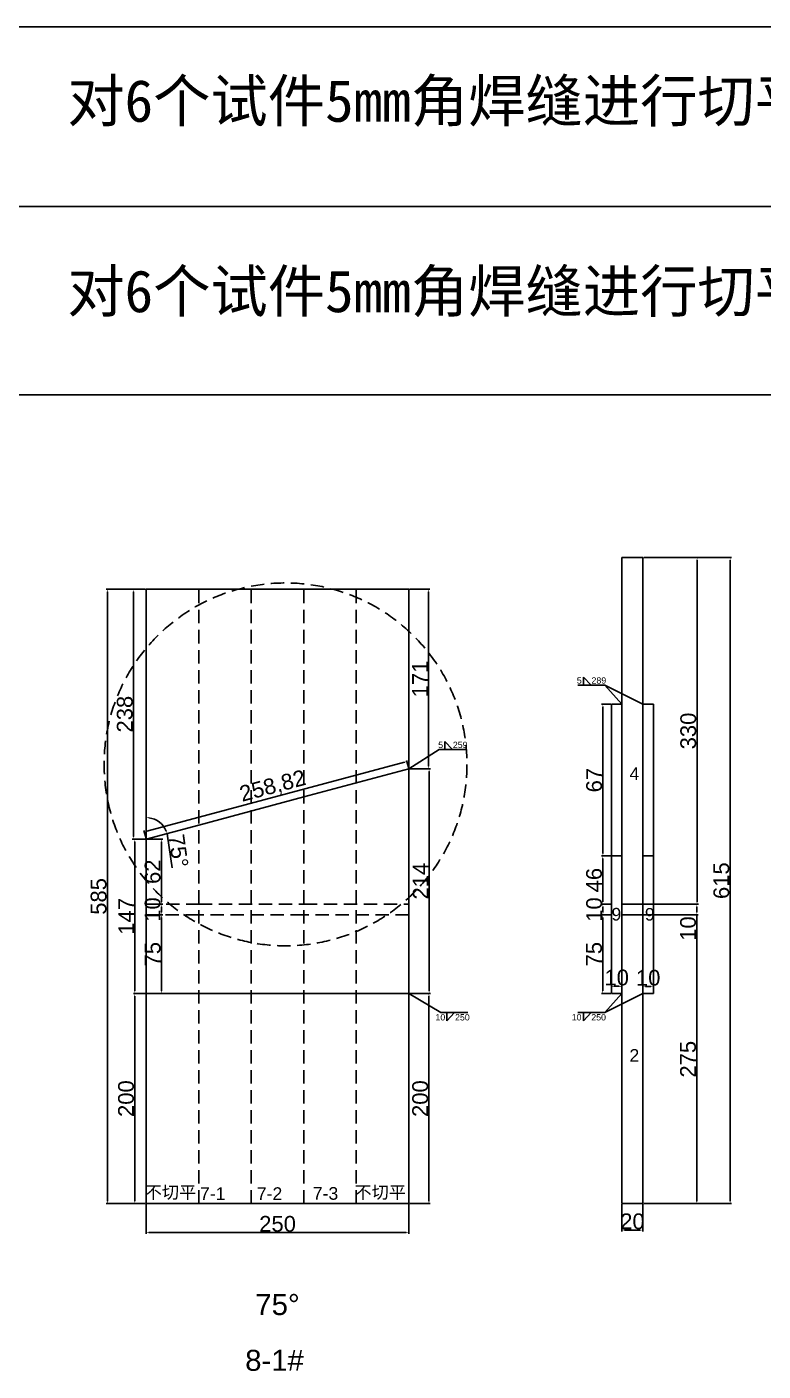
# Model space of a CAD drawing. Header units: millimetres. Extents: x 9380 to 24185, y -971 to 4358.
# Drawn here: x 16244 to 16945, y 1717 to 2997 of the extents above; entities that cross this region are included whole.
import ezdxf

# ---------------------------------------------------------------- set-up
doc = ezdxf.new("R2010")
doc.units = ezdxf.units.MM
doc.linetypes.add('DASHED', pattern=[19.05, 12.7, -6.35])
for name, color, linetype in [('切平处', 3, 'DASHED'), ('尺寸标注', 6, 'Continuous'), ('标号', 4, 'Continuous')]:
    doc.layers.add(name, color=color, linetype=linetype)
doc.styles.get("Standard").update_dxf_attribs({"font": 'arial.ttf'})
doc.dimstyles.new('ISO-25-JHF', dxfattribs={"dimtxt": 15, "dimasz": 2.5, "dimexe": 1.25, "dimexo": 0.625, "dimtad": 1, "dimtxsty": 'Standard', "dimcen": 2.5, "dimadec": 0, "dimazin": 0, "dimtfac": 1, "dimtmove": 0, "dimatfit": 3, "dimfxl": 1, "dimarcsym": 0})

# ---------------------------------------------------------------- blocks, each defined once
blk = doc.blocks.new('*D1386')
at = {"layer": 'Defpoints', "color": 0, "transparency": 16777216}
for p in [(16358.1, 1876.9), (16608.1, 1876.9), (16608.1, 1849.3)]:
    blk.add_point(p, dxfattribs=at)
at = {"layer": '尺寸标注', "color": 0, "lineweight": -2, "transparency": 16777216}
for p, q in [((16358.1, 1876.3), (16358.1, 1848.1)), ((16608.1, 1876.3), (16608.1, 1848.1)), ((16360.6, 1849.3), (16605.6, 1849.3))]:
    blk.add_line(p, q, dxfattribs=at)
at = {"layer": '尺寸标注', "color": 0, "transparency": 16777216}
for points in [[(16360.6, 1849.8), (16360.6, 1848.9), (16358.1, 1849.3)], [(16605.6, 1849.8), (16605.6, 1848.9), (16608.1, 1849.3)]]:
    blk.add_solid(points, dxfattribs=at)
at = {"layer": '尺寸标注', "color": 0, "transparency": 16777216, "insert": (16483.1, 1857.6), "char_height": 15, "attachment_point": 5}
blk.add_mtext('250', dxfattribs=at)
blk = doc.blocks.new('*D1387')
at = {"layer": 'Defpoints', "color": 0, "transparency": 16777216}
for p in [(16358.1, 2223.9), (16347.2, 2076.9), (16358.1, 2076.9)]:
    blk.add_point(p, dxfattribs=at)
at = {"layer": '尺寸标注', "color": 0, "lineweight": -2, "transparency": 16777216}
for p, q in [((16357.4, 2223.9), (16346, 2223.9)), ((16347.2, 2221.4), (16347.2, 2079.4)), ((16357.4, 2076.9), (16346, 2076.9))]:
    blk.add_line(p, q, dxfattribs=at)
at = {"layer": '尺寸标注', "color": 0, "transparency": 16777216}
for points in [[(16346.8, 2221.4), (16347.6, 2221.4), (16347.2, 2223.9)], [(16346.8, 2079.4), (16347.6, 2079.4), (16347.2, 2076.9)]]:
    blk.add_solid(points, dxfattribs=at)
at = {"layer": '尺寸标注', "color": 0, "transparency": 16777216, "insert": (16339.1, 2150.4), "char_height": 15, "attachment_point": 5, "rotation": 90}
blk.add_mtext('147', dxfattribs=at)
blk = doc.blocks.new('*D1358')
at = {"layer": 'Defpoints', "color": 0, "transparency": 16777216}
for p in [(16362.5, 2151.9), (16372.5, 2151.9), (16362.5, 2076.9)]:
    blk.add_point(p, dxfattribs=at)
at = {"layer": '尺寸标注', "color": 0, "lineweight": -2, "transparency": 16777216}
for p, q in [((16363.1, 2151.9), (16373.8, 2151.9)), ((16372.5, 2079.4), (16372.5, 2149.4)), ((16363.1, 2076.9), (16373.8, 2076.9))]:
    blk.add_line(p, q, dxfattribs=at)
at = {"layer": '尺寸标注', "color": 0, "transparency": 16777216}
for points in [[(16372.1, 2149.4), (16372.9, 2149.4), (16372.5, 2151.9)], [(16372.1, 2079.4), (16372.9, 2079.4), (16372.5, 2076.9)]]:
    blk.add_solid(points, dxfattribs=at)
at = {"layer": '尺寸标注', "color": 0, "transparency": 16777216, "insert": (16364.3, 2114.4), "char_height": 15, "attachment_point": 5, "rotation": 90}
blk.add_mtext('75', dxfattribs=at)
blk = doc.blocks.new('*D1359')
at = {"layer": 'Defpoints', "color": 0, "transparency": 16777216}
for p in [(16362.5, 2161.9), (16362.5, 2151.9), (16372.5, 2161.9)]:
    blk.add_point(p, dxfattribs=at)
at = {"layer": '尺寸标注', "color": 0, "lineweight": -2, "transparency": 16777216}
for p, q in [((16363.1, 2161.9), (16373.8, 2161.9)), ((16363.1, 2151.9), (16373.8, 2151.9)), ((16372.5, 2154.4), (16372.5, 2159.4))]:
    blk.add_line(p, q, dxfattribs=at)
at = {"layer": '尺寸标注', "color": 0, "transparency": 16777216}
for points in [[(16372.1, 2159.4), (16372.9, 2159.4), (16372.5, 2161.9)], [(16372.1, 2154.4), (16372.9, 2154.4), (16372.5, 2151.9)]]:
    blk.add_solid(points, dxfattribs=at)
at = {"layer": '尺寸标注', "color": 0, "transparency": 16777216, "insert": (16364.2, 2156.9), "char_height": 15, "attachment_point": 5, "rotation": 90}
blk.add_mtext('10', dxfattribs=at)
blk = doc.blocks.new('*D1360')
at = {"layer": 'Defpoints', "color": 0, "transparency": 16777216}
for p in [(16362.5, 2223.9), (16372.5, 2223.9), (16362.5, 2161.9)]:
    blk.add_point(p, dxfattribs=at)
at = {"layer": '尺寸标注', "color": 0, "lineweight": -2, "transparency": 16777216}
for p, q in [((16363.1, 2223.9), (16373.8, 2223.9)), ((16372.5, 2164.4), (16372.5, 2221.4)), ((16363.1, 2161.9), (16373.8, 2161.9))]:
    blk.add_line(p, q, dxfattribs=at)
at = {"layer": '尺寸标注', "color": 0, "transparency": 16777216}
for points in [[(16372.1, 2221.4), (16372.9, 2221.4), (16372.5, 2223.9)], [(16372.1, 2164.4), (16372.9, 2164.4), (16372.5, 2161.9)]]:
    blk.add_solid(points, dxfattribs=at)
at = {"layer": '尺寸标注', "color": 0, "transparency": 16777216, "insert": (16364.2, 2192.9), "char_height": 15, "attachment_point": 5, "rotation": 90}
blk.add_mtext('62', dxfattribs=at)
blk = doc.blocks.new('*D1388')
at = {"layer": 'Defpoints', "color": 0, "transparency": 16777216}
for p in [(16608.1, 2290.9), (16627.4, 2290.9), (16608.1, 2076.9)]:
    blk.add_point(p, dxfattribs=at)
at = {"layer": '尺寸标注', "color": 0, "lineweight": -2, "transparency": 16777216}
for p, q in [((16608.7, 2290.9), (16628.7, 2290.9)), ((16627.4, 2079.4), (16627.4, 2288.4)), ((16608.7, 2076.9), (16628.7, 2076.9))]:
    blk.add_line(p, q, dxfattribs=at)
at = {"layer": '尺寸标注', "color": 0, "transparency": 16777216}
for points in [[(16627, 2288.4), (16627.8, 2288.4), (16627.4, 2290.9)], [(16627, 2079.4), (16627.8, 2079.4), (16627.4, 2076.9)]]:
    blk.add_solid(points, dxfattribs=at)
at = {"layer": '尺寸标注', "color": 0, "transparency": 16777216, "insert": (16619.3, 2183.9), "char_height": 15, "attachment_point": 5, "rotation": 90}
blk.add_mtext('214', dxfattribs=at)
blk = doc.blocks.new('*D1361')
at = {"layer": 'Defpoints', "color": 0, "transparency": 16777216}
for p in [(16321.1, 2461.9), (16358.1, 2461.9), (16358.1, 1876.9)]:
    blk.add_point(p, dxfattribs=at)
at = {"layer": '尺寸标注', "color": 0, "lineweight": -2, "transparency": 16777216}
for p, q in [((16357.4, 2461.9), (16319.8, 2461.9)), ((16321.1, 1879.4), (16321.1, 2459.4)), ((16357.4, 1876.9), (16319.8, 1876.9))]:
    blk.add_line(p, q, dxfattribs=at)
at = {"layer": '尺寸标注', "color": 0, "transparency": 16777216}
for points in [[(16320.6, 2459.4), (16321.5, 2459.4), (16321.1, 2461.9)], [(16320.6, 1879.4), (16321.5, 1879.4), (16321.1, 1876.9)]]:
    blk.add_solid(points, dxfattribs=at)
at = {"layer": '尺寸标注', "color": 0, "transparency": 16777216, "insert": (16312.8, 2169.4), "char_height": 15, "attachment_point": 5, "rotation": 90}
blk.add_mtext('585', dxfattribs=at)
blk = doc.blocks.new('*D1389')
at = {"layer": 'Defpoints', "color": 0, "transparency": 16777216}
for p in [(16358.1, 2461.9), (16346, 2223.9), (16358.1, 2223.9)]:
    blk.add_point(p, dxfattribs=at)
at = {"layer": '尺寸标注', "color": 0, "lineweight": -2, "transparency": 16777216}
for p, q in [((16357.4, 2461.9), (16344.7, 2461.9)), ((16346, 2459.4), (16346, 2226.4)), ((16357.4, 2223.9), (16344.7, 2223.9))]:
    blk.add_line(p, q, dxfattribs=at)
at = {"layer": '尺寸标注', "color": 0, "transparency": 16777216}
for points in [[(16345.6, 2459.4), (16346.4, 2459.4), (16346, 2461.9)], [(16345.6, 2226.4), (16346.4, 2226.4), (16346, 2223.9)]]:
    blk.add_solid(points, dxfattribs=at)
at = {"layer": '尺寸标注', "color": 0, "transparency": 16777216, "insert": (16337.7, 2342.9), "char_height": 15, "attachment_point": 5, "rotation": 90}
blk.add_mtext('238', dxfattribs=at)
blk = doc.blocks.new('*D1392')
at = {"layer": 'Defpoints', "color": 0, "transparency": 16777216}
for p in [(16606.2, 2297.7), (16608.1, 2290.9), (16358.1, 2223.9)]:
    blk.add_point(p, dxfattribs=at)
at = {"layer": '尺寸标注', "color": 0, "lineweight": -2, "transparency": 16777216}
for p, q in [((16358.6, 2231.4), (16603.8, 2297.1)), ((16607.9, 2291.5), (16605.9, 2298.9)), ((16357.9, 2224.5), (16355.9, 2232))]:
    blk.add_line(p, q, dxfattribs=at)
at = {"layer": '尺寸标注', "color": 0, "transparency": 16777216}
for points in [[(16603.7, 2297.5), (16603.9, 2296.7), (16606.2, 2297.7)], [(16358.5, 2231.8), (16358.8, 2231), (16356.2, 2230.7)]]:
    blk.add_solid(points, dxfattribs=at)
at = {"layer": '尺寸标注', "color": 0, "transparency": 16777216, "insert": (16478.7, 2273.6), "char_height": 15, "attachment_point": 5, "rotation": 15}
blk.add_mtext('258,82', dxfattribs=at)
blk = doc.blocks.new('*D1365')
at = {"layer": 'Defpoints', "color": 0, "transparency": 16777216}
for p in [(16347.2, 2076.9), (16347.2, 1876.9), (16347.2, 1876.9)]:
    blk.add_point(p, dxfattribs=at)
at = {"layer": '尺寸标注', "color": 0, "lineweight": -2, "transparency": 16777216}
for p, q in [((16347.2, 2074.4), (16347.2, 1879.4)), ((16347.8, 2076.9), (16348.5, 2076.9)), ((16347.8, 1876.9), (16348.5, 1876.9))]:
    blk.add_line(p, q, dxfattribs=at)
at = {"layer": '尺寸标注', "color": 0, "transparency": 16777216}
for points in [[(16346.8, 2074.4), (16347.6, 2074.4), (16347.2, 2076.9)], [(16346.8, 1879.4), (16347.6, 1879.4), (16347.2, 1876.9)]]:
    blk.add_solid(points, dxfattribs=at)
at = {"layer": '尺寸标注', "color": 0, "transparency": 16777216, "insert": (16338.9, 1976.9), "char_height": 15, "attachment_point": 5, "rotation": 90}
blk.add_mtext('200', dxfattribs=at)
blk = doc.blocks.new('*D1396')
at = {"layer": 'Defpoints', "color": 0, "transparency": 16777216}
for p in [(16608.1, 2461.9), (16608.1, 2290.9), (16626.9, 2290.9)]:
    blk.add_point(p, dxfattribs=at)
at = {"layer": '尺寸标注', "color": 0, "lineweight": -2, "transparency": 16777216}
for p, q in [((16608.7, 2461.9), (16628.1, 2461.9)), ((16626.9, 2459.4), (16626.9, 2293.4)), ((16608.7, 2290.9), (16628.1, 2290.9))]:
    blk.add_line(p, q, dxfattribs=at)
at = {"layer": '尺寸标注', "color": 0, "transparency": 16777216}
for points in [[(16626.5, 2459.4), (16627.3, 2459.4), (16626.9, 2461.9)], [(16626.5, 2293.4), (16627.3, 2293.4), (16626.9, 2290.9)]]:
    blk.add_solid(points, dxfattribs=at)
at = {"layer": '尺寸标注', "color": 0, "transparency": 16777216, "insert": (16618.7, 2376.4), "char_height": 15, "attachment_point": 5, "rotation": 90}
blk.add_mtext('171', dxfattribs=at)
blk = doc.blocks.new('*D1397')
at = {"layer": 'Defpoints', "color": 0, "transparency": 16777216}
for p in [(16608.1, 2076.9), (16608.1, 1876.9), (16627.2, 1876.9)]:
    blk.add_point(p, dxfattribs=at)
at = {"layer": '尺寸标注', "color": 0, "lineweight": -2, "transparency": 16777216}
for p, q in [((16608.7, 2076.9), (16628.5, 2076.9)), ((16627.2, 2074.4), (16627.2, 1879.4)), ((16608.7, 1876.9), (16628.5, 1876.9))]:
    blk.add_line(p, q, dxfattribs=at)
at = {"layer": '尺寸标注', "color": 0, "transparency": 16777216}
for points in [[(16626.8, 2074.4), (16627.6, 2074.4), (16627.2, 2076.9)], [(16626.8, 1879.4), (16627.6, 1879.4), (16627.2, 1876.9)]]:
    blk.add_solid(points, dxfattribs=at)
at = {"layer": '尺寸标注', "color": 0, "transparency": 16777216, "insert": (16618.9, 1976.9), "char_height": 15, "attachment_point": 5, "rotation": 90}
blk.add_mtext('200', dxfattribs=at)
blk = doc.blocks.new('*D1401')
at = {"layer": 'Defpoints', "color": 0, "transparency": 16777216}
for p in [(16358.1, 2461.9), (16608.1, 2290.9), (16366.7, 2242.6), (16358.1, 2223.9), (16358.1, 1876.9)]:
    blk.add_point(p, dxfattribs=at)
at = {"layer": '尺寸标注', "color": 0, "lineweight": -2, "transparency": 16777216}
blk.add_line((16378.4, 2226.8), (16382.7, 2196.5), dxfattribs=at)
for start, end in [(21.978, 83.022), (8.022, 15)]:
    blk.add_arc((16358.1, 2223.9), 20.5, start, end, dxfattribs=at)
at = {"layer": '尺寸标注', "color": 0, "transparency": 16777216}
for points in [[(16360.5, 2243.9), (16360.6, 2244.7), (16358.1, 2244.5)], [(16377.5, 2231.8), (16376.7, 2231.5), (16377.9, 2229.3)]]:
    blk.add_solid(points, dxfattribs=at)
at = {"layer": '尺寸标注', "color": 0, "transparency": 16777216, "insert": (16388.7, 2212.8), "char_height": 15, "attachment_point": 5, "rotation": 278.022}
blk.add_mtext('75°', dxfattribs=at)
blk = doc.blocks.new('*D1402')
at = {"layer": 'Defpoints', "color": 0, "transparency": 16777216}
for p in [(16810.9, 1876.9), (16830.9, 1876.9), (16830.9, 1851.7)]:
    blk.add_point(p, dxfattribs=at)
at = {"layer": '尺寸标注', "color": 0, "lineweight": -2, "transparency": 16777216}
for p, q in [((16810.9, 1876.3), (16810.9, 1850.5)), ((16830.9, 1876.3), (16830.9, 1850.5)), ((16813.4, 1851.7), (16828.4, 1851.7))]:
    blk.add_line(p, q, dxfattribs=at)
at = {"layer": '尺寸标注', "color": 0, "transparency": 16777216}
for points in [[(16813.4, 1852.2), (16813.4, 1851.3), (16810.9, 1851.7)], [(16828.4, 1852.2), (16828.4, 1851.3), (16830.9, 1851.7)]]:
    blk.add_solid(points, dxfattribs=at)
at = {"layer": '尺寸标注', "color": 0, "transparency": 16777216, "insert": (16820.9, 1860), "char_height": 15, "attachment_point": 5}
blk.add_mtext('20', dxfattribs=at)
blk = doc.blocks.new('*D1403')
at = {"layer": 'Defpoints', "color": 0, "transparency": 16777216}
for p in [(16800.9, 2076.9), (16810.9, 2083.8), (16810.9, 2076.9)]:
    blk.add_point(p, dxfattribs=at)
at = {"layer": '尺寸标注', "color": 0, "lineweight": -2, "transparency": 16777216}
for p, q in [((16800.9, 2077.6), (16800.9, 2085.1)), ((16803.4, 2083.8), (16808.4, 2083.8)), ((16810.9, 2077.6), (16810.9, 2085.1))]:
    blk.add_line(p, q, dxfattribs=at)
at = {"layer": '尺寸标注', "color": 0, "transparency": 16777216}
for points in [[(16803.4, 2084.2), (16803.4, 2083.4), (16800.9, 2083.8)], [(16808.4, 2084.2), (16808.4, 2083.4), (16810.9, 2083.8)]]:
    blk.add_solid(points, dxfattribs=at)
at = {"layer": '尺寸标注', "color": 0, "transparency": 16777216, "insert": (16805.9, 2092.1), "char_height": 15, "attachment_point": 5}
blk.add_mtext('10', dxfattribs=at)
blk = doc.blocks.new('*D1404')
at = {"layer": 'Defpoints', "color": 0, "transparency": 16777216}
for p in [(16830.9, 2076.9), (16840.9, 2083.6), (16840.9, 2076.9)]:
    blk.add_point(p, dxfattribs=at)
at = {"layer": '尺寸标注', "color": 0, "lineweight": -2, "transparency": 16777216}
for p, q in [((16830.9, 2077.6), (16830.9, 2084.9)), ((16833.4, 2083.6), (16838.4, 2083.6)), ((16840.9, 2077.6), (16840.9, 2084.9))]:
    blk.add_line(p, q, dxfattribs=at)
at = {"layer": '尺寸标注', "color": 0, "transparency": 16777216}
for points in [[(16833.4, 2084), (16833.4, 2083.2), (16830.9, 2083.6)], [(16838.4, 2084), (16838.4, 2083.2), (16840.9, 2083.6)]]:
    blk.add_solid(points, dxfattribs=at)
at = {"layer": '尺寸标注', "color": 0, "transparency": 16777216, "insert": (16835.9, 2091.9), "char_height": 15, "attachment_point": 5}
blk.add_mtext('10', dxfattribs=at)
blk = doc.blocks.new('*D1371')
at = {"layer": 'Defpoints', "color": 0, "transparency": 16777216}
for p in [(16830.9, 2491.9), (16830.9, 2161.9), (16882.4, 2161.9)]:
    blk.add_point(p, dxfattribs=at)
at = {"layer": '尺寸标注', "color": 0, "lineweight": -2, "transparency": 16777216}
for p, q in [((16831.6, 2491.9), (16883.7, 2491.9)), ((16882.4, 2489.4), (16882.4, 2164.4)), ((16831.6, 2161.9), (16883.7, 2161.9))]:
    blk.add_line(p, q, dxfattribs=at)
at = {"layer": '尺寸标注', "color": 0, "transparency": 16777216}
for points in [[(16882, 2489.4), (16882.8, 2489.4), (16882.4, 2491.9)], [(16882, 2164.4), (16882.8, 2164.4), (16882.4, 2161.9)]]:
    blk.add_solid(points, dxfattribs=at)
at = {"layer": '尺寸标注', "color": 0, "transparency": 16777216, "insert": (16874.1, 2326.9), "char_height": 15, "attachment_point": 5, "rotation": 90}
blk.add_mtext('330', dxfattribs=at)
blk = doc.blocks.new('*D1372')
at = {"layer": 'Defpoints', "color": 0, "transparency": 16777216}
for p in [(16882.2, 2151.9), (16882.4, 2161.9), (16882.4, 2151.9)]:
    blk.add_point(p, dxfattribs=at)
at = {"layer": '尺寸标注', "color": 0, "lineweight": -2, "transparency": 16777216}
for p, q in [((16881.8, 2161.9), (16880.9, 2161.9)), ((16881.8, 2151.9), (16880.9, 2151.9)), ((16882.2, 2159.4), (16882.2, 2154.4)), ((16882.2, 2151.9), (16882.2, 2128.2))]:
    blk.add_line(p, q, dxfattribs=at)
at = {"layer": '尺寸标注', "color": 0, "transparency": 16777216}
for points in [[(16881.8, 2159.4), (16882.6, 2159.4), (16882.2, 2161.9)], [(16881.8, 2154.4), (16882.6, 2154.4), (16882.2, 2151.9)]]:
    blk.add_solid(points, dxfattribs=at)
at = {"layer": '尺寸标注', "color": 0, "transparency": 16777216, "insert": (16873.9, 2138.8), "char_height": 15, "attachment_point": 5, "rotation": 90}
blk.add_mtext('10', dxfattribs=at)
blk = doc.blocks.new('*D1405')
at = {"layer": 'Defpoints', "color": 0, "transparency": 16777216}
for p in [(16830.9, 2491.9), (16913.9, 2491.9), (16830.9, 1876.9)]:
    blk.add_point(p, dxfattribs=at)
at = {"layer": '尺寸标注', "color": 0, "lineweight": -2, "transparency": 16777216}
for p, q in [((16831.6, 2491.9), (16915.2, 2491.9)), ((16913.9, 1879.4), (16913.9, 2489.4)), ((16831.6, 1876.9), (16915.2, 1876.9))]:
    blk.add_line(p, q, dxfattribs=at)
at = {"layer": '尺寸标注', "color": 0, "transparency": 16777216}
for points in [[(16913.5, 2489.4), (16914.3, 2489.4), (16913.9, 2491.9)], [(16913.5, 1879.4), (16914.3, 1879.4), (16913.9, 1876.9)]]:
    blk.add_solid(points, dxfattribs=at)
at = {"layer": '尺寸标注', "color": 0, "transparency": 16777216, "insert": (16905.6, 2184.4), "char_height": 15, "attachment_point": 5, "rotation": 90}
blk.add_mtext('615', dxfattribs=at)
blk = doc.blocks.new('*D1406')
at = {"layer": 'Defpoints', "color": 0, "transparency": 16777216}
for p in [(16830.9, 2151.9), (16830.9, 1876.9), (16882.2, 1876.9)]:
    blk.add_point(p, dxfattribs=at)
at = {"layer": '尺寸标注', "color": 0, "lineweight": -2, "transparency": 16777216}
for p, q in [((16831.6, 2151.9), (16883.4, 2151.9)), ((16882.2, 2149.4), (16882.2, 1879.4)), ((16831.6, 1876.9), (16883.4, 1876.9))]:
    blk.add_line(p, q, dxfattribs=at)
at = {"layer": '尺寸标注', "color": 0, "transparency": 16777216}
for points in [[(16881.7, 2149.4), (16882.6, 2149.4), (16882.2, 2151.9)], [(16881.7, 1879.4), (16882.6, 1879.4), (16882.2, 1876.9)]]:
    blk.add_solid(points, dxfattribs=at)
at = {"layer": '尺寸标注', "color": 0, "transparency": 16777216, "insert": (16873.9, 2014.4), "char_height": 15, "attachment_point": 5, "rotation": 90}
blk.add_mtext('275', dxfattribs=at)
blk = doc.blocks.new('*D1407')
at = {"layer": 'Defpoints', "color": 0, "transparency": 16777216}
for p in [(16792.6, 2151.9), (16800.9, 2151.9), (16800.9, 2076.9)]:
    blk.add_point(p, dxfattribs=at)
at = {"layer": '尺寸标注', "color": 0, "lineweight": -2, "transparency": 16777216}
for p, q in [((16800.3, 2151.9), (16791.4, 2151.9)), ((16792.6, 2079.4), (16792.6, 2149.4)), ((16800.3, 2076.9), (16791.4, 2076.9))]:
    blk.add_line(p, q, dxfattribs=at)
at = {"layer": '尺寸标注', "color": 0, "transparency": 16777216}
for points in [[(16792.2, 2149.4), (16793, 2149.4), (16792.6, 2151.9)], [(16792.2, 2079.4), (16793, 2079.4), (16792.6, 2076.9)]]:
    blk.add_solid(points, dxfattribs=at)
at = {"layer": '尺寸标注', "color": 0, "transparency": 16777216, "insert": (16784.4, 2114.4), "char_height": 15, "attachment_point": 5, "rotation": 90}
blk.add_mtext('75', dxfattribs=at)
blk = doc.blocks.new('*D1408')
at = {"layer": 'Defpoints', "color": 0, "transparency": 16777216}
for p in [(16792.7, 2207.9), (16800.9, 2207.9), (16800.9, 2161.9)]:
    blk.add_point(p, dxfattribs=at)
at = {"layer": '尺寸标注', "color": 0, "lineweight": -2, "transparency": 16777216}
for p, q in [((16800.3, 2207.9), (16791.4, 2207.9)), ((16792.7, 2164.4), (16792.7, 2205.4)), ((16800.3, 2161.9), (16791.4, 2161.9))]:
    blk.add_line(p, q, dxfattribs=at)
at = {"layer": '尺寸标注', "color": 0, "transparency": 16777216}
for points in [[(16792.2, 2205.4), (16793.1, 2205.4), (16792.7, 2207.9)], [(16792.2, 2164.4), (16793.1, 2164.4), (16792.7, 2161.9)]]:
    blk.add_solid(points, dxfattribs=at)
at = {"layer": '尺寸标注', "color": 0, "transparency": 16777216, "insert": (16784.4, 2184.9), "char_height": 15, "attachment_point": 5, "rotation": 90}
blk.add_mtext('46', dxfattribs=at)
blk = doc.blocks.new('*D1373')
at = {"layer": 'Defpoints', "color": 0, "transparency": 16777216}
for p in [(16792.8, 2161.9), (16800.9, 2161.9), (16800.9, 2151.9)]:
    blk.add_point(p, dxfattribs=at)
at = {"layer": '尺寸标注', "color": 0, "lineweight": -2, "transparency": 16777216}
for p, q in [((16800.3, 2161.9), (16791.6, 2161.9)), ((16800.3, 2151.9), (16791.6, 2151.9)), ((16792.8, 2154.4), (16792.8, 2159.4))]:
    blk.add_line(p, q, dxfattribs=at)
at = {"layer": '尺寸标注', "color": 0, "transparency": 16777216}
for points in [[(16792.4, 2159.4), (16793.2, 2159.4), (16792.8, 2161.9)], [(16792.4, 2154.4), (16793.2, 2154.4), (16792.8, 2151.9)]]:
    blk.add_solid(points, dxfattribs=at)
at = {"layer": '尺寸标注', "color": 0, "transparency": 16777216, "insert": (16784.5, 2156.9), "char_height": 15, "attachment_point": 5, "rotation": 90}
blk.add_mtext('10', dxfattribs=at)
blk = doc.blocks.new('*D1409')
at = {"layer": 'Defpoints', "color": 0, "transparency": 16777216}
for p in [(16792.8, 2352.3), (16800.9, 2352.3), (16800.9, 2207.9)]:
    blk.add_point(p, dxfattribs=at)
at = {"layer": '尺寸标注', "color": 0, "lineweight": -2, "transparency": 16777216}
for p, q in [((16800.3, 2352.3), (16791.6, 2352.3)), ((16792.8, 2210.4), (16792.8, 2349.8)), ((16800.3, 2207.9), (16791.6, 2207.9))]:
    blk.add_line(p, q, dxfattribs=at)
at = {"layer": '尺寸标注', "color": 0, "transparency": 16777216}
for points in [[(16792.4, 2349.8), (16793.2, 2349.8), (16792.8, 2352.3)], [(16792.4, 2210.4), (16793.2, 2210.4), (16792.8, 2207.9)]]:
    blk.add_solid(points, dxfattribs=at)
at = {"layer": '尺寸标注', "color": 0, "transparency": 16777216, "insert": (16784.5, 2280.1), "char_height": 15, "attachment_point": 5, "rotation": 90}
blk.add_mtext('67', dxfattribs=at)

msp = doc.modelspace()

# ---------------------------------------------------------------- linework, layer by layer
for p, q in [((15704.07, 2997.215), (19268.374, 2997.215)), ((15704.07, 2826.319), (19268.374, 2826.319)), ((15704.07, 2646.871), (19268.374, 2646.871)), ((16810.933, 2491.937), (16830.933, 2491.937)), ((16810.933, 2491.937), (16810.933, 2161.937)), ((16830.933, 2491.937), (16830.933, 2161.937)), ((16358.057, 1876.937), (16358.057, 2461.937)), ((16358.057, 2461.937), (16608.057, 2461.937)), ((16608.057, 2461.937), (16608.057, 1876.937)), ((16608.057, 1876.937), (16608.057, 2461.937)), ((16800.933, 2352.275), (16800.933, 2076.937)), ((16810.933, 2352.275), (16800.933, 2352.275)), ((16840.933, 2352.275), (16830.933, 2352.275)), ((16840.933, 2352.275), (16840.933, 2076.937)), ((16508.057, 2264.13), (16608.057, 2290.924)), ((16408.057, 2237.335), (16508.057, 2264.13)), ((16358.057, 2223.937), (16408.057, 2237.335)), ((16810.933, 2207.937), (16800.933, 2207.937)), ((16840.933, 2207.937), (16830.933, 2207.937)), ((16830.933, 2161.937), (16810.933, 2161.937)), ((16810.933, 2161.937), (16810.933, 2151.937)), ((16830.933, 2151.937), (16810.933, 2151.937)), ((16810.933, 1876.937), (16810.933, 2151.937)), ((16830.933, 2161.937), (16830.933, 2151.937)), ((16830.933, 1876.937), (16830.933, 2151.937)), ((16408.057, 2076.937), (16358.057, 2076.937)), ((16508.057, 2076.937), (16408.057, 2076.937)), ((16608.057, 2076.937), (16508.057, 2076.937)), ((16800.933, 2076.937), (16810.933, 2076.937)), ((16840.933, 2076.937), (16830.933, 2076.937)), ((16408.057, 1876.937), (16358.057, 1876.937)), ((16508.057, 1876.937), (16408.057, 1876.937)), ((16608.057, 1876.937), (16508.057, 1876.937)), ((16810.933, 1876.937), (16830.933, 1876.937))]:
    msp.add_line(p, q)
at = {"linetype": 'DASHED'}
for p, q in [((16408.057, 1876.937), (16408.057, 2461.937)), ((16458.057, 1876.937), (16458.057, 2461.937)), ((16508.057, 1876.937), (16508.057, 2461.937)), ((16558.057, 1876.937), (16558.057, 2461.937)), ((16358.057, 2161.937), (16408.057, 2161.937)), ((16408.057, 2151.937), (16358.057, 2151.937)), ((16408.057, 2161.937), (16508.057, 2161.937)), ((16508.057, 2151.937), (16408.057, 2151.937)), ((16508.057, 2161.937), (16608.057, 2161.937)), ((16608.057, 2151.937), (16508.057, 2151.937))]:
    msp.add_line(p, q, dxfattribs=at)
at = {"layer": '切平处'}
msp.add_circle((16490.702, 2295.099), 172.72, dxfattribs=at)
at = {"layer": '尺寸标注'}
for p, q in [((16794.542, 2370.464), (16768.779, 2370.464)), ((16774.429, 2370.464), (16774.429, 2378.229)), ((16774.429, 2378.229), (16781.66, 2370.464)), ((16810.933, 2352.275), (16794.542, 2370.464)), ((16794.542, 2370.464), (16830.933, 2352.275)), ((16642.464, 2309.114), (16642.464, 2316.879)), ((16642.464, 2316.879), (16649.696, 2309.114)), ((16608.057, 2290.924), (16636.814, 2309.114)), ((16662.577, 2309.114), (16636.814, 2309.114)), ((16369.316, 2223.937), (16355.981, 2223.937)), ((16608.057, 2076.937), (16638.507, 2058.747)), ((16810.933, 2076.937), (16794.542, 2058.747)), ((16794.542, 2058.747), (16830.933, 2076.937)), ((16664.27, 2058.747), (16638.507, 2058.747)), ((16644.157, 2058.747), (16644.157, 2050.983)), ((16644.157, 2050.983), (16651.388, 2058.747)), ((16794.542, 2058.747), (16768.779, 2058.747)), ((16774.429, 2058.747), (16774.429, 2050.983)), ((16774.429, 2050.983), (16781.66, 2058.747))]:
    msp.add_line(p, q, dxfattribs=at)

# ---------------------------------------------------------------- texts
at = {"attachment_point": 1}
for s, width, insert, char_height in [('{\\fSimSun|b0|i0|c134|p2;对6个试件5mm角焊缝进行切平}  {\\fSimSun|b0|i0|c134|p2;角焊缝切平} =6*4=24{\\fSimSun|b0|i0|c134|p2;次}', 1384.86359, (16282.888, 2946.865), 40), ('{\\fSimSun|b0|i0|c134|p2;对6个试件5mm角焊缝进行切平}  {\\fSimSun|b0|i0|c134|p2;角焊缝切平} =6*4=24{\\fSimSun|b0|i0|c134|p2;次}', 1384.86359, (16282.888, 2765.598), 40), ('75° ', 70.10425, (16461.916, 1790.831), 20)]:
    msp.add_mtext_dynamic_manual_height_columns(s, width=width, gutter_width=12.5, heights=[0], dxfattribs=dict(at, insert=insert, char_height=char_height))
at = {"layer": '尺寸标注', "char_height": 6}
for s, insert, attachment_point in [('5    289', (16767.959, 2377.982), 1), ('5    259', (16635.994, 2316.631), 1), ('10    250', (16633.4, 2051.23), 7), ('\\pt0;10    250', (16763.087, 2051.23), 7)]:
    msp.add_mtext_dynamic_manual_height_columns(s, width=68.30832, gutter_width=12.5, heights=[0], dxfattribs=dict(at, insert=insert, attachment_point=attachment_point))
at = {"layer": '标号'}
for s, insert, char_height, attachment_point in [('4', (16818.069, 2280.226), 12, 7), ('9 ', (16800.933, 2146.29), 12, 7), ('9 ', (16832.753, 2146.189), 12, 7), ('2 ', (16818.069, 2012.053), 12, 7), ('{\\fSimSun|b0|i0|c134|p2;不切平} ', (16356.629, 1880.474), 12, 7), ('{\\fSimSun|b0|i0|c134|p2;不切平} ', (16556.287, 1880.474), 12, 7), ('7-1 ', (16409.237, 1880.474), 12, 7), ('7-2 ', (16463.381, 1880.474), 12, 7), ('7-3 ', (16516.646, 1880.474), 12, 7), ('8-1#', (16452.271, 1737.759), 20, 1)]:
    msp.add_mtext_dynamic_manual_height_columns(s, width=70.10425, gutter_width=12.5, heights=[0], dxfattribs=dict(at, insert=insert, char_height=char_height, attachment_point=attachment_point))

# ---------------------------------------------------------------- dimensions: what is measured, and where the dimension line sits
at = {"layer": '尺寸标注'}
for p1, p2, distance, picture, middle in [((16830.933, 2491.937), (16830.933, 2161.937), 51.469, '*D1371', (16874.113, 2326.937)), ((16830.933, 1876.937), (16830.933, 2491.937), -82.995, '*D1405', (16905.644, 2184.437)), ((16358.057, 1876.937), (16358.057, 2461.937), 37.005, '*D1361', (16312.768, 2169.437)), ((16358.057, 2461.937), (16358.057, 2223.937), -12.087, '*D1389', (16337.681, 2342.937)), ((16358.057, 2223.937), (16608.057, 2290.924), 7.052, '*D1392', (16478.737, 2273.554)), ((16358.057, 2223.937), (16358.057, 2076.937), -10.837, '*D1387', (16339.064, 2150.437)), ((16362.498, 2161.937), (16362.498, 2223.937), -10.009, '*D1360', (16364.224, 2192.937)), ((16800.933, 2161.937), (16800.933, 2207.937), 8.269, '*D1408', (16784.381, 2184.937)), ((16362.498, 2076.937), (16362.498, 2151.937), -10.009, '*D1358', (16364.254, 2114.437)), ((16800.933, 2076.937), (16800.933, 2151.937), 8.327, '*D1407', (16784.354, 2114.437)), ((16830.933, 2151.937), (16830.933, 1876.937), 51.227, '*D1406', (16873.876, 2014.437)), ((16882.402, 2161.937), (16882.402, 2151.937), -0.208, '*D1372', (16873.91, 2138.8)), ((16347.22, 2076.937), (16347.22, 1876.937), 0, '*D1365', (16338.936, 1976.937)), ((16608.057, 2076.937), (16608.057, 1876.937), 19.151, '*D1397', (16618.925, 1976.937)), ((16358.057, 1876.937), (16608.057, 1876.937), -27.59, '*D1386', (16483.057, 1857.631))]:
    dim = msp.add_aligned_dim(p1=p1, p2=p2, distance=distance, dimstyle='ISO-25-JHF', dxfattribs=at)
    dim.commit()
    dim.dimension.update_dxf_attribs({"geometry": picture, "text_midpoint": middle})
dim = msp.add_angular_dim_2l(base=(16366.737, 2242.553), line1=((16358.057, 1876.937), (16358.057, 2461.937)), line2=((16358.057, 2223.937), (16608.057, 2290.924)), dimstyle='ISO-25-JHF', dxfattribs=at)
dim.commit()
dim.dimension.update_dxf_attribs({"geometry": '*D1401', "text_midpoint": (16388.7, 2212.828)})
for p1, p2, distance, text, picture, middle in [((16608.057, 2461.937), (16608.057, 2290.924), 18.836, '171', '*D1396', (16618.738, 2376.431)), ((16800.933, 2207.937), (16800.933, 2352.275), 8.118, '67', '*D1409', (16784.531, 2280.106)), ((16608.057, 2076.937), (16608.057, 2290.924), -19.36, '214', '*D1388', (16619.261, 2183.931))]:
    dim = msp.add_aligned_dim(p1=p1, p2=p2, distance=distance, text=text, dimstyle='ISO-25-JHF', dxfattribs=at)
    dim.commit()
    dim.dimension.update_dxf_attribs({"geometry": picture, "text_midpoint": middle})
for base, p1, p2, angle, picture, middle in [((16372.507, 2161.937), (16362.498, 2151.937), (16362.498, 2161.937), 90, '*D1359', (16372.507, 2156.937)), ((16792.815, 2161.937), (16800.933, 2151.937), (16800.933, 2161.937), 90, '*D1373', (16792.815, 2156.937)), ((16810.933, 2083.82), (16800.933, 2076.937), (16810.933, 2076.937), 0, '*D1403', (16805.933, 2083.82)), ((16840.933, 2083.606), (16830.933, 2076.937), (16840.933, 2076.937), 0, '*D1404', (16835.933, 2083.606)), ((16830.933, 1851.739), (16810.933, 1876.937), (16830.933, 1876.937), 0, '*D1402', (16820.933, 1851.739))]:
    dim = msp.add_linear_dim(base=base, p1=p1, p2=p2, angle=angle, dimstyle='ISO-25-JHF', dxfattribs=at)
    dim.commit()
    dim.dimension.update_dxf_attribs({"geometry": picture, "text_midpoint": middle, "dimtype": 161})

doc.saveas('drawing.dxf')
